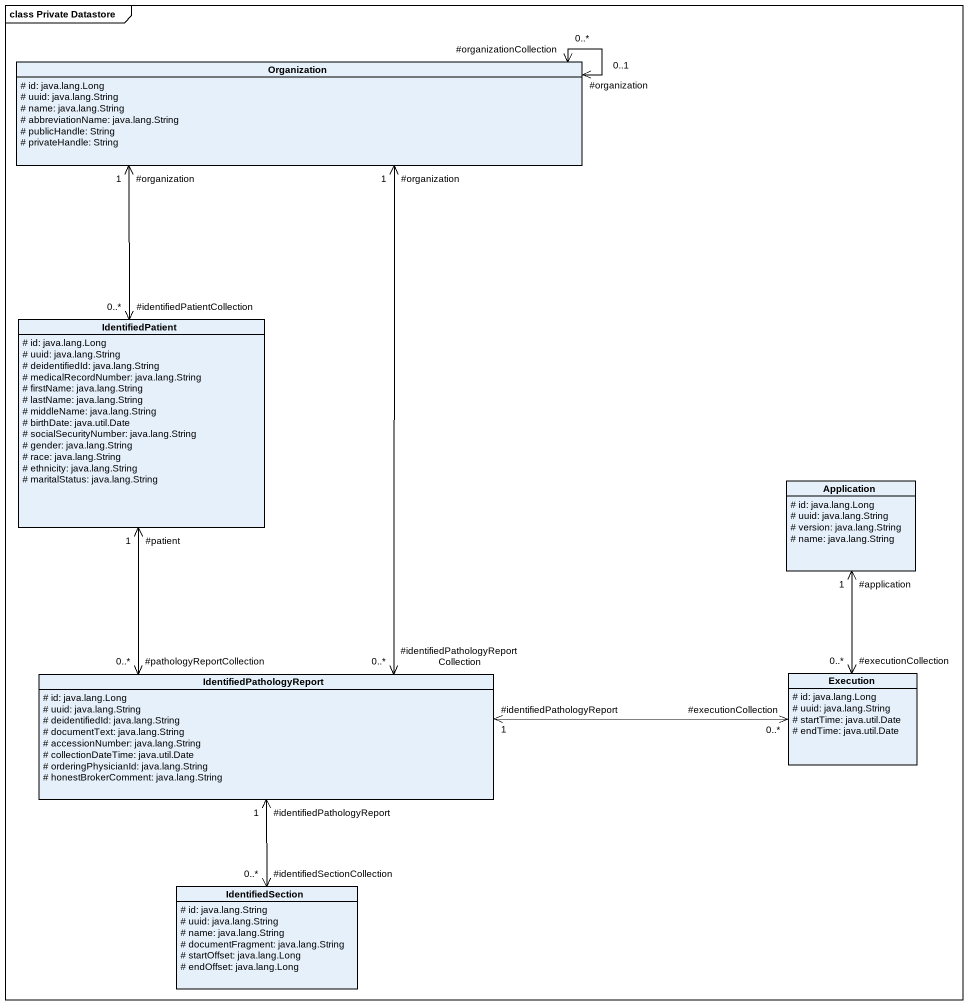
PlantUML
@startuml
mainframe class Private Datastore
hide circle
hide empty members
skinparam classAttributeIconSize 0
class Organization {
  # id: java.lang.Long
  # uuid: java.lang.String
  # name: java.lang.String
  # abbreviationName: java.lang.String
  # publicHandle: String
  # privateHandle: String
}
class IdentifiedPatient {
  # id: java.lang.Long
  # uuid: java.lang.String
  # deidentifiedId: java.lang.String
  # medicalRecordNumber: java.lang.String
  # firstName: java.lang.String
  # lastName: java.lang.String
  # middleName: java.lang.String
  # birthDate: java.util.Date
  # socialSecurityNumber: java.lang.String
  # gender: java.lang.String
  # race: java.lang.String
  # ethnicity: java.lang.String
  # maritalStatus: java.lang.String
}
class Application {
  # id: java.lang.Long
  # uuid: java.lang.String
  # version: java.lang.String
  # name: java.lang.String
}
class IdentifiedPathologyReport {
  # id: java.lang.Long
  # uuid: java.lang.String
  # deidentifiedId: java.lang.String
  # documentText: java.lang.String
  # accessionNumber: java.lang.String
  # collectionDateTime: java.util.Date
  # orderingPhysicianId: java.lang.String
  # honestBrokerComment: java.lang.String
}
class Execution {
  # id: java.lang.Long
  # uuid: java.lang.String
  # startTime: java.util.Date
  # endTime: java.util.Date
}
class IdentifiedSection {
  # id: java.lang.String
  # uuid: java.lang.String
  # name: java.lang.String
  # documentFragment: java.lang.String
  # startOffset: java.lang.Long
  # endOffset: java.lang.Long
}
Organization "#organization\n0..1" <--> "#organizationCollection\n0..*" Organization
Organization "#organization\n1" <--> "#identifiedPatientCollection\n0..*" IdentifiedPatient
Organization "#organization\n1" <--> "#identifiedPathologyReportCollection\n0..*" IdentifiedPathologyReport
IdentifiedPatient "#patient\n1" <--> "#pathologyReportCollection\n0..*" IdentifiedPathologyReport
Application "#application\n1" <--> "#executionCollection\n0..*" Execution
IdentifiedPathologyReport "#identifiedPathologyReport\n1" <-right-> "#executionCollection\n0..*" Execution
IdentifiedPathologyReport "#identifiedPathologyReport\n1" <--> "#identifiedSectionCollection\n0..*" IdentifiedSection
@enduml
